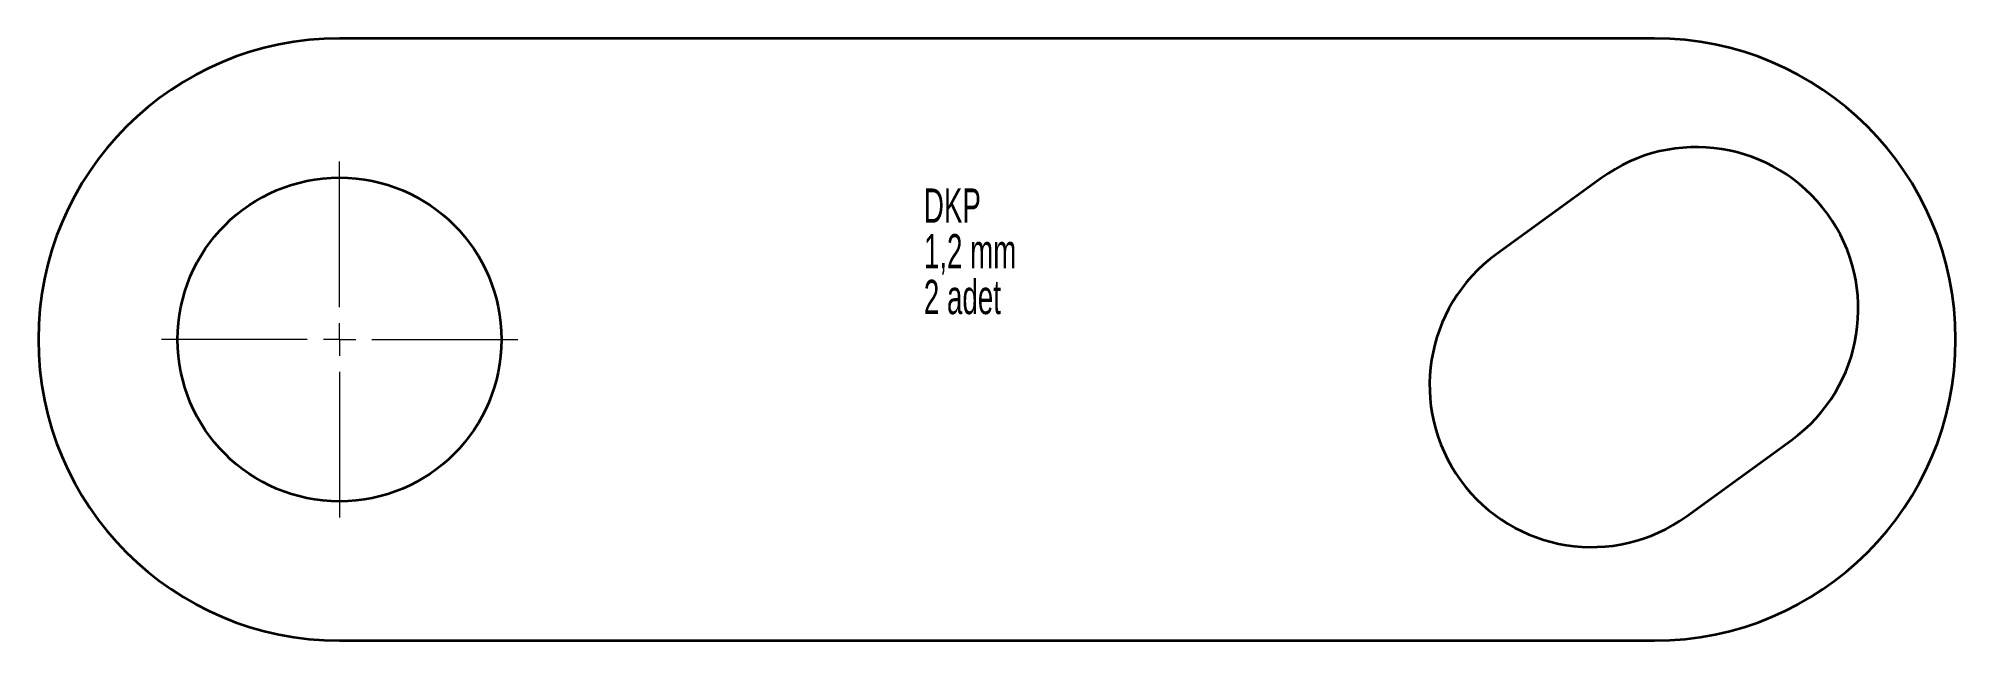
# Model space of a CAD drawing. Header units: millimetres. Extents: x 1 to 297, y 59 to 152.
import ezdxf

# ---------------------------------------------------------------- set-up
doc = ezdxf.new("R2010")
doc.units = ezdxf.units.MM
doc.styles.add('SLDTEXTSTYLE0', font='TXT', dxfattribs={"width": 0.605})

# ---------------------------------------------------------------- blocks, each defined once
blk = doc.blocks.new('SW_NOTE_0')
at = {"color": 0, "linetype": 'Continuous', "lineweight": 0, "char_height": 5.292, "attachment_point": 1, "style": 'SLDTEXTSTYLE0'}
for s, insert in [('DKP', (0, 6.82)), ('1,2 mm', (0, -0.23)), ('2 adet', (0, -7.29))]:
    blk.add_mtext(s, dxfattribs=dict(at, insert=insert))
blk = doc.blocks.new('SW_CENTERMARKSYMBOL_0')
at = {"color": 0, "linetype": 'Continuous', "lineweight": 18}
for p, q in [((0, 5), (0, 27.5)), ((-5, 0), (-27.5, 0)), ((0, 0), (-2.5, 0)), ((0, 0), (0, 2.5)), ((0, 0), (0, -2.5)), ((0, 0), (2.5, 0)), ((5, 0), (27.5, 0)), ((0, -5), (0, -27.5))]:
    blk.add_line(p, q, dxfattribs=at)

msp = doc.modelspace()

# ---------------------------------------------------------------- linework, layer by layer
at = {"color": 7, "linetype": 'Continuous', "lineweight": 35}
for p, q in [((250.56, 151.91), (47.56, 151.91)), ((242.34, 130.34), (226.16, 118.58)), ((255.55, 78.13), (271.73, 89.89)), ((47.56, 58.91), (250.56, 58.91))]:
    msp.add_line(p, q, dxfattribs=at)
msp.add_circle((47.56, 105.41), 25, dxfattribs=at)
for centre, radius, start, end in [((47.56, 105.41), 46.5, 90, 270), ((250.56, 105.41), 46.5, 270, 90), ((257.03, 110.11), 25, 306, 126), ((240.85, 98.36), 25, 126, 306)]:
    msp.add_arc(centre, radius, start, end, dxfattribs=at)

# ---------------------------------------------------------------- block references
at = {"color": 7, "linetype": 'Continuous', "lineweight": 18}
msp.add_blockref('SW_CENTERMARKSYMBOL_0', (47.56, 105.41), dxfattribs=at)
at = {"color": 7, "linetype": 'Continuous', "lineweight": 0}
msp.add_blockref('SW_NOTE_0', (137.77, 121.91), dxfattribs=at)

doc.saveas('drawing.dxf')
